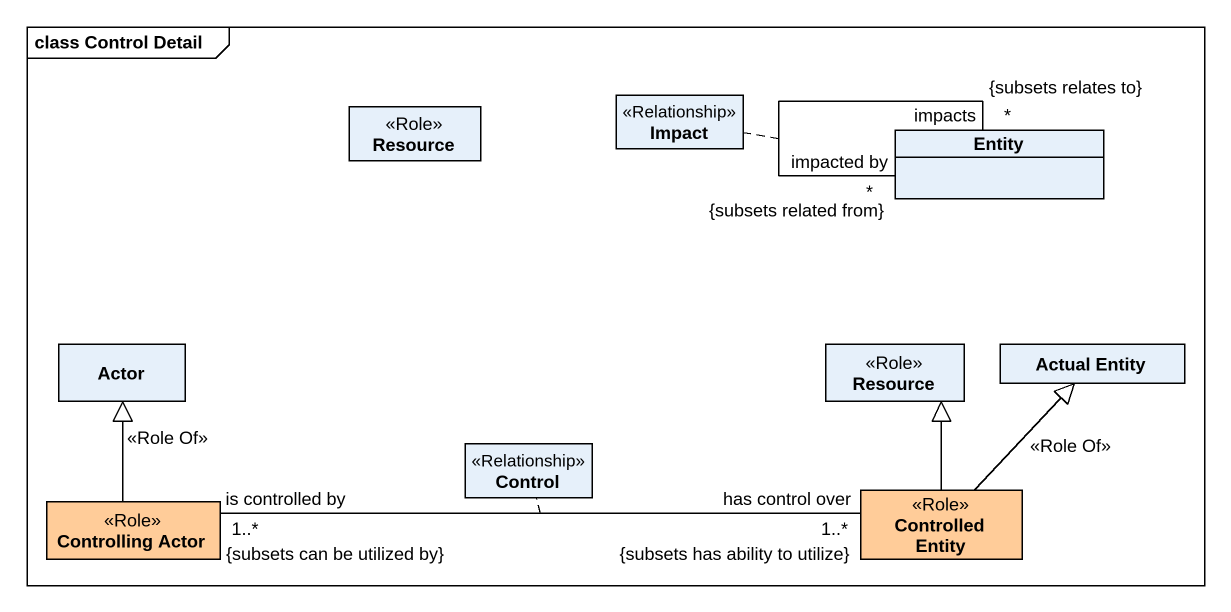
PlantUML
@startuml
mainframe class Control Detail
hide circle
hide empty members
class Impact <<Relationship>>
class Resource <<Role>>
class "Entity" as Entity_
class "Actor" as Actor_
class "Resource" as Resource_2 <<Role>>
class "Actual Entity" as Actual_Entity
class "Control" as Control_ <<Relationship>>
class "Controlling Actor" as Controlling_Actor <<Role>> #FFCC99
class "Controlled Entity" as Controlled_Entity <<Role>> #FFCC99
Entity_ "impacted by\n*\n{subsets related from}" -- "impacts\n*\n{subsets relates to}" Entity_
(Entity_, Entity_) .. Impact
Controlling_Actor -up-|> Actor_ : <<Role Of>>
Controlling_Actor "is controlled by\n1..*\n{subsets can be utilized by}" -right- "has control over\n1..*\n{subsets has ability to utilize}" Controlled_Entity
(Controlling_Actor, Controlled_Entity) .. Control_
Controlled_Entity -up-|> Resource_2
Controlled_Entity -up-|> Actual_Entity : <<Role Of>>
@enduml
